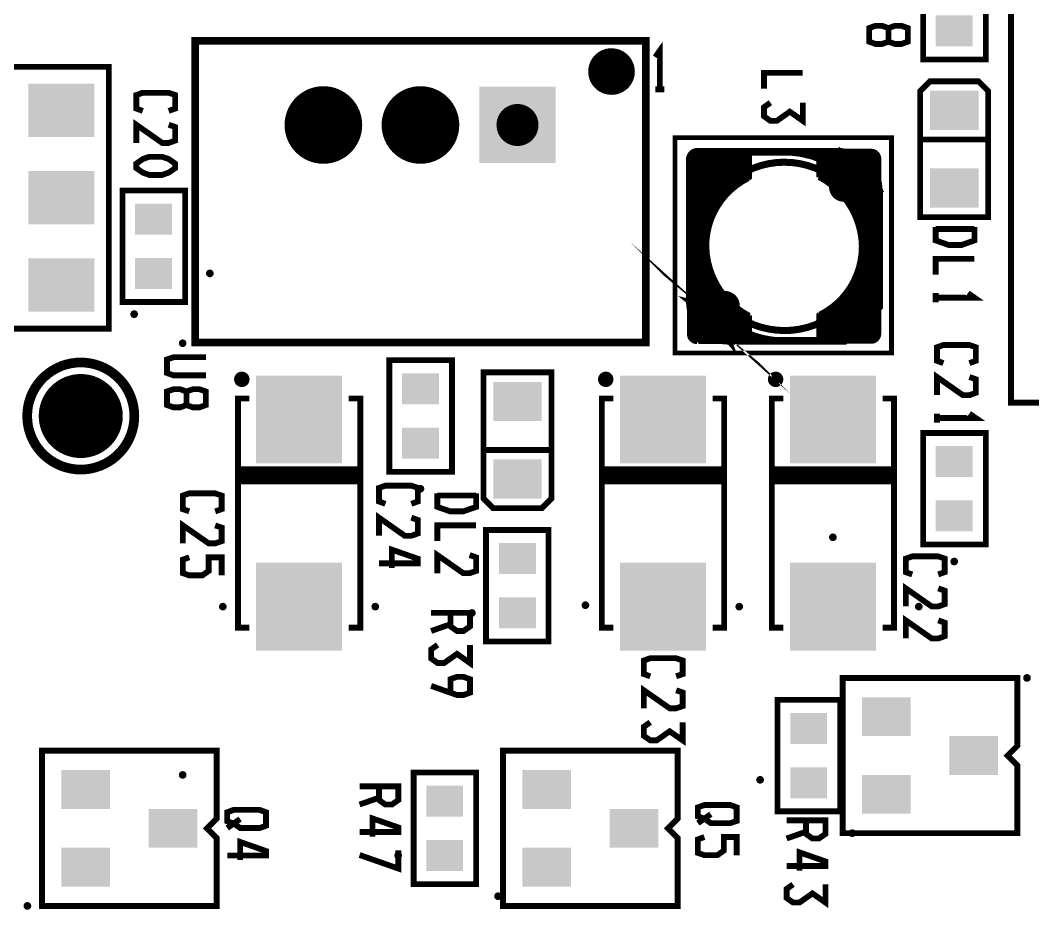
# Model space of a CAD drawing. Extents: x -5 to 112, y -5 to 71.
# Drawn here: x 61.92 to 88.42, y 33.43 to 56.72 of the extents above; entities that cross this region are included whole.
import ezdxf

# ---------------------------------------------------------------- set-up
doc = ezdxf.new("R2010")
doc.units = 0
doc.header["$MEASUREMENT"] = 0
doc.layers.get('0').update_dxf_attribs({"linetype": 'CONTINUOUS'})
for name, color, linetype in [('25-336-0_DRL', 6, 'CONTINUOUS'), ('25-336-0_SMT', 254, 'CONTINUOUS'), ('25-336-0_SST', 1, 'CONTINUOUS')]:
    doc.layers.add(name, color=color, linetype=linetype)

# ---------------------------------------------------------------- blocks, each defined once
blk = doc.blocks.new('ROUND_59')
at = {"const_width": 0.50038}
blk.add_lwpolyline([(-0.25019, 0, 1), (0.25019, 0, 1)], format="xyb", close=True, dxfattribs=at)
blk = doc.blocks.new('ROUND_75')
at = {"const_width": 0.54991}
blk.add_lwpolyline([(-0.274954, 0, 1), (0.274954, 0, 1)], format="xyb", close=True, dxfattribs=at)
blk = doc.blocks.new('ROUND_81')
at = {"const_width": 0.10033}
blk.add_lwpolyline([(-0.050164, 0, 1), (0.050164, 0, 1)], format="xyb", close=True, dxfattribs=at)
blk = doc.blocks.new('ROUND_82')
at = {"const_width": 0.10033}
blk.add_lwpolyline([(-0.050164, 0, 1), (0.050164, 0, 1)], format="xyb", close=True, dxfattribs=at)
blk = doc.blocks.new('RECTANGLE_2')
blk.add_solid([(0.4826, 0.4064), (0.4826, -0.4064), (-0.4826, 0.4064), (-0.4826, -0.4064)])
blk = doc.blocks.new('RECTANGLE_8')
blk.add_solid([(1.12522, 1.14935), (1.12522, -1.14935), (-1.12522, 1.14935), (-1.12522, -1.14935)])
blk = doc.blocks.new('ROUND_14')
at = {"const_width": 1.016}
blk.add_lwpolyline([(-0.508, 0, 1), (0.508, 0, 1)], format="xyb", close=True, dxfattribs=at)
blk = doc.blocks.new('RECTANGLE_18')
blk.add_solid([(0.635, 0.508), (0.635, -0.508), (-0.635, 0.508), (-0.635, -0.508)])
blk = doc.blocks.new('SQUARE_19')
blk.add_solid([(0.99949, 0.99949), (0.99949, -0.99949), (-0.99949, 0.99949), (-0.99949, -0.99949)])
blk = doc.blocks.new('RECTANGLE_20')
blk.add_solid([(0.63627, 0.51308), (0.63627, -0.51308), (-0.63627, 0.51308), (-0.63627, -0.51308)])
blk = doc.blocks.new('ROUND_33')
at = {"const_width": 1.09982}
blk.add_lwpolyline([(-0.54991, 0, 1), (0.54991, 0, 1)], format="xyb", close=True, dxfattribs=at)
blk = doc.blocks.new('RECTANGLE_53')
blk.add_solid([(0.8636, 0.6985), (0.8636, -0.6985), (-0.8636, 0.6985), (-0.8636, -0.6985)])

msp = doc.modelspace()

# ---------------------------------------------------------------- linework, layer by layer
at = {"layer": '25-336-0_SMT', "const_width": 0.127}
for points in [[(79.629, 53.28158, 0.4142136), (79.42834, 53.08092)], [(84.38642, 53.09108, 0.4142136), (84.1883, 53.2892)], [(80.97774, 52.57038, 0.2845461), (79.88554, 50.80508)], [(83.92922, 50.8, 0.2736465), (82.81162, 52.6034)], [(79.88554, 50.79238, 0.2733631), (81.00314, 48.98898)], [(82.83702, 49.022, 0.2843907), (83.92668, 50.78476)], [(79.42834, 48.5013, 0.4142136), (79.629, 48.30064)], [(84.1883, 48.3108, 0.4142136), (84.38642, 48.50892)]]:
    msp.add_lwpolyline(points, format="xyb", dxfattribs=at)
for points in [[(81.00314, 53.20284), (79.47152, 53.20284)], [(79.52994, 53.25618), (79.52994, 48.32604)], [(79.63154, 53.28158), (79.629, 53.28153)], [(81.00314, 53.28158), (79.63154, 53.28158)], [(79.64424, 53.28158), (79.64424, 48.30318)], [(79.75854, 53.28158), (79.75854, 48.30318)], [(79.87284, 53.28158), (79.87284, 48.30318)], [(79.98714, 53.28158), (79.98714, 51.42992)], [(80.10144, 53.28158), (80.10144, 51.7017)], [(80.21574, 53.28158), (80.21574, 51.89728)], [(80.33004, 53.28158), (80.33004, 52.05222)], [(80.44434, 53.28158), (80.44434, 52.17922)], [(80.55864, 53.28158), (80.55864, 52.28844)], [(80.67294, 53.28158), (80.67294, 52.38242)], [(80.78724, 53.28158), (80.78724, 52.46116)], [(80.90154, 53.28158), (80.90154, 52.52974)], [(81.00314, 53.28158), (81.00314, 52.59578), (80.97774, 52.57038)], [(84.18322, 53.2892), (82.81162, 53.2892), (82.81162, 52.6034)], [(84.34324, 53.213), (82.81162, 53.213)], [(82.91322, 53.2892), (82.91322, 52.54498)], [(83.02752, 53.2892), (83.02752, 52.47386)], [(83.14182, 53.2892), (83.14182, 52.3875)], [(83.25612, 53.2892), (83.25612, 52.29098)], [(83.37042, 53.2892), (83.37042, 52.17668)], [(83.48472, 53.2892), (83.48472, 52.0446)], [(83.59902, 53.2892), (83.59902, 51.88204)], [(83.71332, 53.2892), (83.71332, 51.68138)], [(83.82762, 53.2892), (83.82762, 51.39944)], [(83.94192, 53.2892), (83.94192, 48.3108)], [(84.05622, 53.2892), (84.05622, 48.3108)], [(84.17052, 53.2892), (84.17052, 48.3108)], [(84.1883, 53.2892), (84.18322, 53.28914)], [(84.28482, 53.2638), (84.28482, 48.3362)], [(81.00314, 53.08854), (79.42834, 53.08854)], [(79.42834, 53.08092), (79.42834, 53.07838)], [(79.42834, 53.07838), (79.42834, 48.50638)], [(81.00314, 52.97424), (79.42834, 52.97424)], [(84.38642, 53.0987), (82.81162, 53.0987)], [(84.38642, 52.9844), (82.81162, 52.9844)], [(84.38642, 53.09108), (84.38642, 53.086)], [(84.38642, 53.086), (84.38642, 48.514)], [(81.00314, 52.85994), (79.42834, 52.85994)], [(81.00314, 52.74564), (79.42834, 52.74564)], [(84.38642, 52.8701), (82.81162, 52.8701)], [(84.38642, 52.7558), (82.81162, 52.7558)], [(81.00314, 52.63134), (79.42834, 52.63134)], [(80.88122, 52.51704), (79.42834, 52.51704)], [(84.38642, 52.6415), (82.81162, 52.6415)], [(84.38642, 52.5272), (82.9437, 52.5272)], [(84.38642, 52.4129), (83.11134, 52.4129)], [(80.70342, 52.40274), (79.42834, 52.40274)], [(80.55864, 52.28844), (79.42834, 52.28844)], [(80.43926, 52.17414), (79.42834, 52.17414)], [(84.38642, 52.2986), (83.2485, 52.2986)], [(84.38642, 52.1843), (83.3628, 52.1843)], [(80.33766, 52.05984), (79.42834, 52.05984)], [(80.24876, 51.94554), (79.42834, 51.94554)], [(84.38642, 52.07), (83.4644, 52.07)], [(84.38642, 51.9557), (83.55076, 51.9557)], [(80.1751, 51.83124), (79.42834, 51.83124)], [(80.10906, 51.71694), (79.42834, 51.71694)], [(84.38642, 51.8414), (83.62442, 51.8414)], [(84.38642, 51.7271), (83.69046, 51.7271)], [(84.38642, 51.6128), (83.74634, 51.6128)], [(80.05572, 51.60264), (79.42834, 51.60264)], [(80.00746, 51.48834), (79.42834, 51.48834)], [(79.96936, 51.37404), (79.42834, 51.37404)], [(84.38642, 51.4985), (83.79206, 51.4985)], [(84.38642, 51.3842), (83.8327, 51.3842)], [(79.93888, 51.25974), (79.42834, 51.25974)], [(79.91602, 51.14544), (79.42834, 51.14544)], [(84.38642, 51.2699), (83.86572, 51.2699)], [(84.38642, 51.1556), (83.89112, 51.1556)], [(79.89824, 51.03114), (79.42834, 51.03114)], [(79.88808, 50.91684), (79.42834, 50.91684)], [(84.38642, 51.0413), (83.9089, 51.0413)], [(84.38642, 50.927), (83.9216, 50.927)], [(79.88554, 50.80254), (79.42834, 50.80254)], [(79.89062, 50.68824), (79.42834, 50.68824)], [(79.90078, 50.57394), (79.42834, 50.57394)], [(79.88554, 50.80508), (79.88554, 50.79238)], [(84.38642, 50.5841), (83.91906, 50.5841)], [(84.38642, 50.6984), (83.92668, 50.6984)], [(84.38642, 50.8127), (83.92922, 50.8127)], [(83.92922, 50.8), (83.92922, 50.78476)], [(79.91856, 50.45964), (79.42834, 50.45964)], [(79.94396, 50.34534), (79.42834, 50.34534)], [(84.38642, 50.3555), (83.88096, 50.3555)], [(84.38642, 50.4698), (83.90382, 50.4698)], [(79.97444, 50.23104), (79.42834, 50.23104)], [(80.01254, 50.11674), (79.42834, 50.11674)], [(79.98714, 50.1904), (79.98714, 48.30318)], [(84.38642, 50.1269), (83.81492, 50.1269)], [(83.82762, 50.15992), (83.82762, 48.3108)], [(84.38642, 50.2412), (83.85302, 50.2412)], [(80.05826, 50.00244), (79.42834, 50.00244)], [(80.1116, 49.88814), (79.42834, 49.88814)], [(80.1751, 49.77384), (79.42834, 49.77384)], [(80.10144, 49.90846), (80.10144, 48.30318)], [(84.38642, 49.784), (83.6549, 49.784)], [(83.71332, 49.88814), (83.71332, 48.3108)], [(84.38642, 49.8983), (83.7184, 49.8983)], [(84.38642, 50.0126), (83.77174, 50.0126)], [(80.24876, 49.65954), (79.42834, 49.65954)], [(80.33258, 49.54524), (79.42834, 49.54524)], [(80.21574, 49.7078), (80.21574, 48.30318)], [(80.33004, 49.54778), (80.33004, 48.30318)], [(83.48472, 49.53762), (83.48472, 48.3108)], [(84.38642, 49.5554), (83.49742, 49.5554)], [(84.38642, 49.6697), (83.58124, 49.6697)], [(83.59902, 49.69256), (83.59902, 48.3108)], [(80.4291, 49.43094), (79.42834, 49.43094)], [(80.54086, 49.31664), (79.42834, 49.31664)], [(80.44434, 49.41316), (80.44434, 48.30318)], [(80.55864, 49.29886), (80.55864, 48.30318)], [(83.25612, 49.3014), (83.25612, 48.3108)], [(84.38642, 49.3268), (83.28406, 49.3268)], [(83.37042, 49.41062), (83.37042, 48.3108)], [(84.38642, 49.4411), (83.39836, 49.4411)], [(80.67294, 49.20234), (79.42834, 49.20234)], [(80.83042, 49.08804), (79.42834, 49.08804)], [(81.00314, 48.97374), (79.42834, 48.97374)], [(81.00314, 48.98898), (81.00314, 48.30318), (79.63154, 48.30318), (79.629, 48.30064)], [(80.67294, 49.20234), (80.67294, 48.30318)], [(80.78724, 49.11852), (80.78724, 48.30318)], [(80.90154, 49.04486), (80.90154, 48.30318)], [(82.83702, 49.022), (82.81162, 48.9966), (82.81162, 48.3108)], [(84.38642, 48.9839), (82.81162, 48.9839)], [(82.91322, 49.0601), (82.91322, 48.3108)], [(84.38642, 49.0982), (82.97672, 49.0982)], [(83.02752, 49.12868), (83.02752, 48.3108)], [(83.14182, 49.20996), (83.14182, 48.3108)], [(84.38642, 49.2125), (83.14436, 49.2125)], [(81.00314, 48.85944), (79.42834, 48.85944)], [(81.00314, 48.74514), (79.42834, 48.74514)], [(84.38642, 48.8696), (82.81162, 48.8696)], [(84.38642, 48.7553), (82.81162, 48.7553)], [(79.42834, 48.50638), (79.42828, 48.5013)], [(81.00314, 48.63084), (79.42834, 48.63084)], [(81.00314, 48.51654), (79.42834, 48.51654)], [(84.38642, 48.641), (82.81162, 48.641)], [(84.38642, 48.5267), (82.81162, 48.5267)], [(84.38642, 48.50892), (84.38636, 48.514)], [(81.00314, 48.40224), (79.45374, 48.40224)], [(84.36102, 48.4124), (82.81162, 48.4124)], [(84.18322, 48.3108), (82.81162, 48.3108)], [(84.1883, 48.3108), (84.18322, 48.3108)]]:
    msp.add_lwpolyline(points, dxfattribs=at)
at = {"layer": '25-336-0_SST'}
for points, const_width in [([(87.1855, 55.6895), (87.1855, 58.6105), (85.5472, 58.6105), (85.5472, 55.6895), (87.1855, 55.6895)], 0.1524), ([(92.94368, 46.70552), (92.94368, 48.30572), (93.74378, 48.30572), (93.74378, 46.70552), (98.8441, 46.70552), (98.8441, 58.70448), (93.74378, 58.70448), (93.74378, 57.10428), (92.94368, 57.10428), (92.94368, 58.70448), (87.8459, 58.70448), (87.8459, 46.70552), (92.94368, 46.70552)], 0.1524), ([(84.64042, 56.15686), (84.80806, 56.0959), (84.97824, 56.0959), (85.14842, 56.15686), (85.14842, 56.51246), (84.97824, 56.57088), (84.80806, 56.57088), (84.64042, 56.51246), (84.64042, 56.15686), (84.47024, 56.0959), (84.30006, 56.0959), (84.13242, 56.15686), (84.13242, 56.51246), (84.30006, 56.57088), (84.47024, 56.57088), (84.64042, 56.51246)], 0.1524), ([(78.28534, 55.97398), (78.29042, 56.17464), (66.49466, 56.17464), (66.49466, 48.28032), (78.28534, 48.28032), (78.28534, 55.97398)], 0.20066), ([(77.2287, 55.85714), (77.2287, 54.8894)], 0.20066), ([(77.40904, 55.88508), (77.40904, 54.864)], 0.20066), ([(77.58684, 55.84444), (77.58684, 54.90464)], 0.20066), ([(78.65618, 54.90718), (78.65618, 55.92318), (78.5368, 55.753)], 0.1524), ([(77.86116, 55.57266), (76.91882, 55.57266)], 0.20066), ([(77.73416, 55.75046), (77.04582, 55.75046)], 0.20066), ([(77.04836, 55.753), (77.04836, 54.99608)], 0.20066), ([(77.76718, 55.71744), (77.76718, 55.03164)], 0.20066), ([(64.2366, 48.641), (64.2366, 55.499), (55.1434, 55.499), (55.1434, 48.641), (64.2366, 48.641)], 0.1524), ([(77.89926, 55.39232), (76.88072, 55.39232)], 0.20066), ([(81.3816, 54.92242), (81.3816, 55.33898), (82.3976, 55.33898)], 0.1524), ([(77.87386, 55.21198), (76.90612, 55.21198)], 0.20066), ([(77.76972, 55.03164), (77.01026, 55.03164)], 0.20066), ([(85.725, 55.118), (86.995, 55.118), (87.249, 54.864), (87.249, 51.562), (85.471, 51.562), (85.471, 54.864), (85.725, 55.118)], 0.1524), ([(65.12306, 54.3433), (64.95542, 54.40426), (64.95542, 54.75986), (65.12306, 54.81828), (65.80124, 54.81828), (65.97142, 54.75986), (65.97142, 54.40426), (65.80124, 54.3433)], 0.1524), ([(78.77302, 54.90718), (78.5368, 54.90718)], 0.1524), ([(81.54924, 54.5592), (81.3816, 54.43982), (81.3816, 54.2036), (81.54924, 54.08422), (81.71942, 54.08422), (82.05724, 54.32298), (82.3976, 54.08422), (82.3976, 54.5592)], 0.1524), ([(64.95542, 53.5051), (64.95542, 53.98008), (65.63106, 53.5051), (65.80124, 53.5051), (65.97142, 53.56606), (65.97142, 53.92166), (65.80124, 53.98008)], 0.1524), ([(84.71662, 53.6448), (79.05242, 53.6448), (79.05242, 48.006), (84.71662, 48.006), (84.71662, 53.6448)], 0.127), ([(85.471, 53.594), (87.249, 53.594)], 0.1524), ([(79.62646, 53.25364), (80.86344, 53.25364), (80.86344, 52.8828)], 0.1524), ([(79.63916, 53.29682), (83.3501, 53.29682), (83.3501, 53.24348), (79.629, 53.24348)], 0.1524), ([(79.6417, 53.29682), (79.6417, 53.28666)], 0.1524), ([(80.89646, 52.86248), (80.89646, 53.28666), (79.6417, 53.28666)], 0.1524), ([(81.91754, 53.28666), (81.915, 53.25364), (81.92008, 53.25364)], 0.1524), ([(82.83702, 52.77866), (83.3501, 53.29428), (83.83524, 52.71262), (84.41436, 52.23002), (83.89874, 51.71694)], 0.1524), ([(83.9089, 51.77282), (84.36356, 52.22748), (83.80984, 52.6923), (83.34756, 53.24348), (82.8929, 52.78882)], 0.1524), ([(83.39328, 53.28666), (83.32721, 53.2845)], 0.1524), ([(83.32724, 53.28412), (83.33486, 53.25618), (83.8073, 52.68976), (83.83524, 52.71262), (83.36534, 53.27396)], 0.1524), ([(84.38896, 52.23002), (84.38388, 52.23256), (83.82254, 52.70246), (83.3501, 53.26634), (83.3501, 53.26888), (83.36534, 53.27396), (83.37296, 53.25364)], 0.1524), ([(83.39582, 53.26888), (83.35015, 53.26783)], 0.1524), ([(83.39582, 53.25364), (83.37297, 53.25337)], 0.1524), ([(64.95542, 52.96408), (65.12306, 53.08346), (65.29324, 53.14188), (65.63106, 53.14188), (65.80124, 53.08346), (65.97142, 52.96408), (65.97142, 52.8447), (65.80124, 52.72786), (65.63106, 52.6669), (65.29324, 52.6669), (65.12306, 52.72786), (64.95542, 52.8447), (64.95542, 52.96408)], 0.1524), ([(79.46898, 53.07076), (79.46898, 49.36236), (79.41564, 49.36236), (79.41564, 53.07076)], 0.1524), ([(79.4258, 53.0733), (79.4258, 51.78044), (79.82204, 51.78044), (79.82204, 51.81346), (79.45882, 51.81346), (79.45882, 53.08346)], 0.1524), ([(83.06562, 52.96916), (83.08086, 52.99964)], 0.1524), ([(83.25104, 52.15636), (83.27644, 52.13096), (83.83524, 52.68976), (83.80984, 52.71516), (83.25104, 52.15636)], 0.1524), ([(84.37372, 52.25542), (83.8327, 52.71516), (83.80984, 52.68976), (84.37626, 52.21732), (84.4042, 52.20462)], 0.1524), ([(66.2305, 49.3395), (66.2305, 52.2605), (64.5922, 52.2605), (64.5922, 49.3395), (66.2305, 49.3395)], 0.1524), ([(83.65998, 52.14366), (83.6803, 52.11826), (83.6676, 52.10556)], 0.1524), ([(83.65744, 52.1208), (83.68284, 52.14112)], 0.1524), ([(84.3661, 49.22266), (84.3661, 52.23002), (84.4169, 52.23002), (84.4169, 49.1998)], 0.1524), ([(84.37372, 52.25542), (84.37309, 52.27571)], 0.1524), ([(84.38896, 52.23002), (84.38896, 52.27574)], 0.1524), ([(84.4042, 52.20462), (84.40652, 52.2732)], 0.1524), ([(83.6676, 52.10556), (83.6803, 52.11826)], 0.1524), ([(84.12226, 51.9557), (84.09178, 51.94046), (84.15274, 51.816), (84.17306, 51.77282), (84.19084, 51.72964), (84.20862, 51.68646), (84.22386, 51.64328), (84.24164, 51.59756), (84.25434, 51.55438), (84.26958, 51.50866), (84.28228, 51.46294), (84.29498, 51.41722), (84.30768, 51.3715), (84.31784, 51.32578), (84.34324, 51.18354), (84.35086, 51.13782), (84.35594, 51.08956), (84.36356, 51.0413), (84.37372, 50.79492), (84.37118, 50.66284), (84.36356, 50.57394), (84.36102, 50.53076), (84.35594, 50.48758), (84.31022, 50.23358), (84.30006, 50.1904), (84.28736, 50.14976), (84.2391, 49.9872), (84.22386, 49.94656), (84.20862, 49.90846), (84.19338, 49.87036), (84.14258, 49.75352), (84.17306, 49.74082), (84.19084, 49.77892), (84.22386, 49.85766), (84.2391, 49.89576), (84.25434, 49.9364), (84.26958, 49.97704), (84.32038, 50.14214), (84.33054, 50.18278), (84.3407, 50.22596), (84.35086, 50.26914), (84.36102, 50.30978), (84.37626, 50.39614), (84.38134, 50.43932), (84.38896, 50.48504), (84.39404, 50.52822), (84.39658, 50.5714), (84.4042, 50.6603), (84.40674, 50.79746), (84.39404, 51.04384), (84.38896, 51.0921), (84.38388, 51.1429), (84.37626, 51.19116), (84.328, 51.42738), (84.3153, 51.4731), (84.30006, 51.51882), (84.28736, 51.56454), (84.27212, 51.61026), (84.22132, 51.74234), (84.20354, 51.78552), (84.18322, 51.8287), (84.12226, 51.9557)], 0.1524), ([(79.8068, 51.8033), (79.83728, 51.78806)], 0.1524), ([(85.87486, 51.308), (85.87486, 50.9524), (86.21268, 50.83302), (86.55304, 50.83302), (86.89086, 50.9524), (86.89086, 51.308)], 0.1524), ([(85.87486, 51.24958), (86.89086, 51.24958)], 0.1524), ([(79.44358, 49.36236), (79.44612, 49.35982), (80.01, 48.88992), (79.9973, 48.90262), (80.0227, 48.87976), (80.57896, 49.43602), (80.5561, 49.46142), (79.9973, 48.90262)], 0.1524), ([(79.45882, 50.79746), (79.4258, 50.79492)], 0.1524), ([(79.4258, 50.79492), (79.4258, 50.79238)], 0.1524), ([(79.45882, 50.79746), (79.45882, 50.79238)], 0.1524), ([(85.87486, 50.05578), (85.87486, 50.4698), (86.89086, 50.4698)], 0.1524), ([(79.99984, 48.87722), (79.41818, 49.36236), (79.93126, 49.87544), (79.95158, 49.83734)], 0.1524), ([(79.92364, 49.81956), (79.46898, 49.3649), (80.02016, 48.90262), (80.48498, 48.3489), (80.93964, 48.80356)], 0.1524), ([(82.9437, 48.7045), (82.8929, 48.7045), (82.8929, 48.29556), (83.49742, 48.29556), (84.4169, 49.1998), (84.4169, 49.77384), (83.96986, 49.77384), (83.9343, 49.70526), (83.90382, 49.65192), (83.8073, 49.49952), (83.77428, 49.45126), (83.66252, 49.30902), (83.62188, 49.2633), (83.58124, 49.22012), (83.5406, 49.17694), (83.49742, 49.13376), (83.45424, 49.09312), (83.40852, 49.05502), (83.31708, 48.97882), (83.26882, 48.94326), (83.06562, 48.81118), (83.01482, 48.7807), (82.96148, 48.75276), (82.9056, 48.72736), (82.92846, 48.6791), (83.04022, 48.73752), (83.09356, 48.768), (83.2993, 48.90262), (83.34756, 48.93818), (83.5787, 49.14138), (83.61934, 49.18456), (83.66252, 49.23028), (83.70316, 49.276), (83.74126, 49.32426), (83.77936, 49.36998), (83.88604, 49.52238), (83.91906, 49.57318), (83.94954, 49.62652), (83.98002, 49.67986), (84.00034, 49.7205), (84.3661, 49.7205), (84.3661, 49.22266), (83.4771, 48.3489), (82.9437, 48.3489), (82.9437, 48.7045)], 0.1524), ([(79.71028, 49.63668), (79.74076, 49.65192)], 0.1524), ([(85.87486, 49.33442), (85.87486, 49.57318)], 0.1524), ([(85.87486, 49.4538), (86.89086, 49.4538), (86.72068, 49.57318)], 0.1524), ([(79.45882, 49.3395), (79.4385, 49.34458), (79.99984, 48.87722), (80.01, 48.88992), (80.4799, 48.32604), (80.48244, 48.3235)], 0.1524), ([(79.4258, 49.38522), (79.42348, 49.31664)], 0.1524), ([(80.99552, 48.81372), (80.48244, 48.2981), (79.99984, 48.87722), (80.02016, 48.90262), (79.45374, 49.37506), (79.4258, 49.38522)], 0.1524), ([(79.44358, 49.36236), (79.44253, 49.31664)], 0.1524), ([(79.45882, 49.3395), (79.45855, 49.31664)], 0.1524), ([(80.1497, 49.4538), (80.1751, 49.47158)], 0.1524), ([(80.15224, 49.47412), (80.17256, 49.44872)], 0.1524), ([(80.5942, 49.03216), (80.5688, 49.05248)], 0.1524), ([(80.57134, 49.02962), (80.59166, 49.05502)], 0.1524), ([(80.5053, 48.30572), (80.49514, 48.33366), (80.0227, 48.90008), (79.9973, 48.87976), (80.46466, 48.31842), (80.45704, 48.33874)], 0.1524), ([(81.915, 48.30572), (81.91754, 48.33874), (81.67116, 48.3489), (81.57464, 48.3616), (81.52638, 48.36922), (81.38668, 48.39462), (81.34096, 48.40478), (81.29524, 48.41748), (81.2038, 48.44288), (81.15808, 48.45812), (81.1149, 48.47082), (81.026, 48.50384), (80.98282, 48.52162), (80.89646, 48.55972), (80.772, 48.62068), (80.75676, 48.5902), (80.88376, 48.52924), (80.92694, 48.50892), (80.97012, 48.49114), (81.1022, 48.44034), (81.14792, 48.4251), (81.19364, 48.4124), (81.23936, 48.39716), (81.28508, 48.38446), (81.52384, 48.3362), (81.5721, 48.32858), (81.66862, 48.31842), (81.915, 48.30572)], 0.1524), ([(80.43672, 48.33874), (80.45703, 48.33895)], 0.1524), ([(80.43672, 48.32096), (80.48251, 48.32201)], 0.1524), ([(80.43672, 48.30318), (80.50531, 48.3055)], 0.1524), ([(83.4771, 48.3489), (80.48244, 48.3489), (80.48244, 48.29556), (83.49742, 48.29556)], 0.1524), ([(86.07806, 47.7393), (85.91042, 47.80026), (85.91042, 48.15586), (86.07806, 48.21428), (86.75624, 48.21428), (86.92642, 48.15586), (86.92642, 47.80026), (86.75624, 47.7393)], 0.1524), ([(66.77406, 47.41926), (65.92824, 47.41926), (65.75806, 47.48022), (65.75806, 47.83582), (65.92824, 47.89424), (66.77406, 47.89424)], 0.1524), ([(73.2155, 44.8945), (73.2155, 47.8155), (71.5772, 47.8155), (71.5772, 44.8945), (73.2155, 44.8945)], 0.1524), ([(67.7672, 47.42688), (67.66052, 47.42688)], 0.1524), ([(67.691, 47.43704), (67.691, 47.19066)], 0.1524), ([(67.82816, 47.36592), (67.82816, 47.26178)], 0.1524), ([(75.565, 43.942), (74.295, 43.942), (74.041, 44.196), (74.041, 47.498), (75.819, 47.498), (75.819, 44.196), (75.565, 43.942)], 0.1524), ([(77.2922, 47.42688), (77.18552, 47.42688)], 0.1524), ([(77.216, 47.43704), (77.216, 47.19066)], 0.1524), ([(77.35316, 47.36592), (77.35316, 47.26178)], 0.1524), ([(81.7372, 47.42688), (81.63052, 47.42688)], 0.1524), ([(81.661, 47.43704), (81.661, 47.19066)], 0.1524), ([(81.79816, 47.36592), (81.79816, 47.26178)], 0.1524), ([(85.91042, 46.9011), (85.91042, 47.37608), (86.58606, 46.9011), (86.75624, 46.9011), (86.92642, 46.96206), (86.92642, 47.31766), (86.75624, 47.37608)], 0.1524), ([(67.83832, 47.28972), (67.59194, 47.28972)], 0.1524), ([(77.36332, 47.28972), (77.11694, 47.28972)], 0.1524), ([(81.80832, 47.28972), (81.56194, 47.28972)], 0.1524), ([(66.26606, 46.64202), (66.43624, 46.58106), (66.60642, 46.58106), (66.77406, 46.64202), (66.77406, 46.99762), (66.60642, 47.05604), (66.43624, 47.05604), (66.26606, 46.99762), (66.26606, 46.64202), (66.09842, 46.58106), (65.92824, 46.58106), (65.75806, 46.64202), (65.75806, 46.99762), (65.92824, 47.05604), (66.09842, 47.05604), (66.26606, 46.99762)], 0.1524), ([(67.91452, 46.81474), (67.6148, 46.81474), (67.6148, 40.81526), (67.91452, 40.81526)], 0.1524), ([(70.51548, 46.81474), (70.8152, 46.81474), (70.8152, 40.81526), (70.51548, 40.81526)], 0.1524), ([(77.43952, 46.81474), (77.1398, 46.81474), (77.1398, 40.81526), (77.43952, 40.81526)], 0.1524), ([(80.04048, 46.81474), (80.3402, 46.81474), (80.3402, 40.81526), (80.04048, 40.81526)], 0.1524), ([(81.88452, 46.81474), (81.5848, 46.81474), (81.5848, 40.81526), (81.88452, 40.81526)], 0.1524), ([(84.48548, 46.81474), (84.7852, 46.81474), (84.7852, 40.81526), (84.48548, 40.81526)], 0.1524), ([(85.91042, 46.18228), (85.91042, 46.4185)], 0.1524), ([(85.91042, 46.30166), (86.92642, 46.30166), (86.75624, 46.4185)], 0.1524), ([(87.1855, 42.9895), (87.1855, 45.9105), (85.5472, 45.9105), (85.5472, 42.9895), (87.1855, 42.9895)], 0.1524), ([(75.819, 45.466), (74.041, 45.466)], 0.1524), ([(67.6275, 44.958), (67.6275, 44.6405)], 0.1524), ([(70.8025, 44.958), (67.6275, 44.958)], 0.1524), ([(70.8025, 44.87926), (67.6275, 44.87926)], 0.1524), ([(70.8025, 44.7421), (67.6275, 44.7421)], 0.1524), ([(67.7291, 44.958), (67.7291, 44.6405)], 0.1524), ([(67.86626, 44.958), (67.86626, 44.6405)], 0.1524), ([(68.00342, 44.958), (68.00342, 44.6405)], 0.1524), ([(68.14058, 44.958), (68.14058, 44.6405)], 0.1524), ([(68.27774, 44.958), (68.27774, 44.6405)], 0.1524), ([(68.4149, 44.958), (68.4149, 44.6405)], 0.1524), ([(68.55206, 44.958), (68.55206, 44.6405)], 0.1524), ([(68.68922, 44.958), (68.68922, 44.6405)], 0.1524), ([(68.82638, 44.958), (68.82638, 44.6405)], 0.1524), ([(68.96354, 44.958), (68.96354, 44.6405)], 0.1524), ([(69.1007, 44.958), (69.1007, 44.6405)], 0.1524), ([(69.23786, 44.958), (69.23786, 44.6405)], 0.1524), ([(69.37502, 44.958), (69.37502, 44.6405)], 0.1524), ([(69.51218, 44.958), (69.51218, 44.6405)], 0.1524), ([(69.64934, 44.958), (69.64934, 44.6405)], 0.1524), ([(69.7865, 44.958), (69.7865, 44.6405)], 0.1524), ([(69.92366, 44.958), (69.92366, 44.6405)], 0.1524), ([(70.06082, 44.958), (70.06082, 44.6405)], 0.1524), ([(70.19798, 44.958), (70.19798, 44.6405)], 0.1524), ([(70.33514, 44.958), (70.33514, 44.6405)], 0.1524), ([(70.4723, 44.958), (70.4723, 44.6405)], 0.1524), ([(70.60946, 44.958), (70.60946, 44.6405)], 0.1524), ([(70.74662, 44.958), (70.74662, 44.6405)], 0.1524), ([(70.8025, 44.958), (70.8025, 44.6405)], 0.1524), ([(77.1525, 44.958), (77.1525, 44.6405)], 0.1524), ([(80.3275, 44.958), (77.1525, 44.958)], 0.1524), ([(80.3275, 44.87926), (77.1525, 44.87926)], 0.1524), ([(80.3275, 44.7421), (77.1525, 44.7421)], 0.1524), ([(77.2541, 44.958), (77.2541, 44.6405)], 0.1524), ([(77.39126, 44.958), (77.39126, 44.6405)], 0.1524), ([(77.52842, 44.958), (77.52842, 44.6405)], 0.1524), ([(77.66558, 44.958), (77.66558, 44.6405)], 0.1524), ([(77.80274, 44.958), (77.80274, 44.6405)], 0.1524), ([(77.9399, 44.958), (77.9399, 44.6405)], 0.1524), ([(78.07706, 44.958), (78.07706, 44.6405)], 0.1524), ([(78.21422, 44.958), (78.21422, 44.6405)], 0.1524), ([(78.35138, 44.958), (78.35138, 44.6405)], 0.1524), ([(78.48854, 44.958), (78.48854, 44.6405)], 0.1524), ([(78.6257, 44.958), (78.6257, 44.6405)], 0.1524), ([(78.76286, 44.958), (78.76286, 44.6405)], 0.1524), ([(78.90002, 44.958), (78.90002, 44.6405)], 0.1524), ([(79.03718, 44.958), (79.03718, 44.6405)], 0.1524), ([(79.17434, 44.958), (79.17434, 44.6405)], 0.1524), ([(79.3115, 44.958), (79.3115, 44.6405)], 0.1524), ([(79.44866, 44.958), (79.44866, 44.6405)], 0.1524), ([(79.58582, 44.958), (79.58582, 44.6405)], 0.1524), ([(79.72298, 44.958), (79.72298, 44.6405)], 0.1524), ([(79.86014, 44.958), (79.86014, 44.6405)], 0.1524), ([(79.9973, 44.958), (79.9973, 44.6405)], 0.1524), ([(80.13446, 44.958), (80.13446, 44.6405)], 0.1524), ([(80.27162, 44.958), (80.27162, 44.6405)], 0.1524), ([(80.3275, 44.958), (80.3275, 44.6405)], 0.1524), ([(81.5975, 44.958), (81.5975, 44.6405)], 0.1524), ([(84.7725, 44.958), (81.5975, 44.958)], 0.1524), ([(84.7725, 44.87926), (81.5975, 44.87926)], 0.1524), ([(84.7725, 44.7421), (81.5975, 44.7421)], 0.1524), ([(81.6991, 44.958), (81.6991, 44.6405)], 0.1524), ([(81.83626, 44.958), (81.83626, 44.6405)], 0.1524), ([(81.97342, 44.958), (81.97342, 44.6405)], 0.1524), ([(82.11058, 44.958), (82.11058, 44.6405)], 0.1524), ([(82.24774, 44.958), (82.24774, 44.6405)], 0.1524), ([(82.3849, 44.958), (82.3849, 44.6405)], 0.1524), ([(82.52206, 44.958), (82.52206, 44.6405)], 0.1524), ([(82.65922, 44.958), (82.65922, 44.6405)], 0.1524), ([(82.79638, 44.958), (82.79638, 44.6405)], 0.1524), ([(82.93354, 44.958), (82.93354, 44.6405)], 0.1524), ([(83.0707, 44.958), (83.0707, 44.6405)], 0.1524), ([(83.20786, 44.958), (83.20786, 44.6405)], 0.1524), ([(83.34502, 44.958), (83.34502, 44.6405)], 0.1524), ([(83.48218, 44.958), (83.48218, 44.6405)], 0.1524), ([(83.61934, 44.958), (83.61934, 44.6405)], 0.1524), ([(83.7565, 44.958), (83.7565, 44.6405)], 0.1524), ([(83.89366, 44.958), (83.89366, 44.6405)], 0.1524), ([(84.03082, 44.958), (84.03082, 44.6405)], 0.1524), ([(84.16798, 44.958), (84.16798, 44.6405)], 0.1524), ([(84.30514, 44.958), (84.30514, 44.6405)], 0.1524), ([(84.4423, 44.958), (84.4423, 44.6405)], 0.1524), ([(84.57946, 44.958), (84.57946, 44.6405)], 0.1524), ([(84.71662, 44.958), (84.71662, 44.6405)], 0.1524), ([(84.7725, 44.958), (84.7725, 44.6405)], 0.1524), ([(70.8025, 44.6405), (67.6275, 44.6405)], 0.1524), ([(71.47306, 44.0563), (71.30542, 44.11726), (71.30542, 44.47286), (71.47306, 44.53128), (72.15124, 44.53128), (72.32142, 44.47286), (72.32142, 44.11726), (72.15124, 44.0563)], 0.1524), ([(80.3275, 44.6405), (77.1525, 44.6405)], 0.1524), ([(84.7725, 44.6405), (81.5975, 44.6405)], 0.1524), ([(66.33972, 43.85818), (66.17208, 43.9166), (66.17208, 44.2722), (66.33972, 44.33062), (67.0179, 44.33062), (67.18808, 44.2722), (67.18808, 43.9166), (67.0179, 43.85818)], 0.1524), ([(72.83196, 44.33062), (72.83196, 43.97502), (73.16978, 43.85818), (73.51014, 43.85818), (73.84796, 43.97502), (73.84796, 44.33062)], 0.1524), ([(72.83196, 44.2722), (73.84796, 44.2722)], 0.1524), ([(71.30542, 43.2181), (71.30542, 43.69308), (71.98106, 43.2181), (72.15124, 43.2181), (72.32142, 43.27906), (72.32142, 43.63466), (72.15124, 43.69308)], 0.1524), ([(66.17208, 43.01998), (66.17208, 43.49242), (66.84772, 43.01998), (67.0179, 43.01998), (67.18808, 43.0784), (67.18808, 43.434), (67.0179, 43.49242)], 0.1524), ([(72.83196, 43.0784), (72.83196, 43.49242), (73.84796, 43.49242)], 0.1524), ([(74.1045, 43.3705), (74.1045, 40.4495), (75.7428, 40.4495), (75.7428, 43.3705), (74.1045, 43.3705)], 0.1524), ([(71.64324, 42.3799), (71.64324, 42.85488), (72.32142, 42.61866), (72.32142, 42.49928), (71.30542, 42.49928)], 0.1524), ([(66.33972, 42.65422), (66.17208, 42.5958), (66.17208, 42.2402), (66.33972, 42.18178), (66.68008, 42.18178), (66.84772, 42.29862), (66.84772, 42.65422), (67.18808, 42.65422), (67.18808, 42.18178)], 0.1524), ([(72.83196, 42.2402), (72.83196, 42.71518), (73.51014, 42.2402), (73.67778, 42.2402), (73.84796, 42.29862), (73.84796, 42.65422), (73.67778, 42.71518)], 0.1524), ([(85.26272, 42.20718), (85.09508, 42.2656), (85.09508, 42.6212), (85.26272, 42.67962), (85.9409, 42.67962), (86.11108, 42.6212), (86.11108, 42.2656), (85.9409, 42.20718)], 0.1524), ([(85.09508, 41.36898), (85.09508, 41.84142), (85.77072, 41.36898), (85.9409, 41.36898), (86.11108, 41.4274), (86.11108, 41.783), (85.9409, 41.84142)], 0.1524), ([(73.1774, 41.20134), (73.1774, 40.84574), (73.34758, 40.72636), (73.51776, 40.72636), (73.6854, 40.84574), (73.6854, 41.20134), (72.6694, 41.20134)], 0.1524), ([(85.09508, 40.53078), (85.09508, 41.00322), (85.77072, 40.53078), (85.9409, 40.53078), (86.11108, 40.5892), (86.11108, 40.9448), (85.9409, 41.00322)], 0.1524), ([(73.1774, 40.90416), (72.6694, 40.72636)], 0.1524), ([(72.83958, 40.36314), (72.6694, 40.24376), (72.6694, 40.00754), (72.83958, 39.88816), (73.00976, 39.88816), (73.34758, 40.12692), (73.6854, 39.88816), (73.6854, 40.36314)], 0.1524), ([(78.40472, 39.54018), (78.23708, 39.5986), (78.23708, 39.9542), (78.40472, 40.01262), (79.0829, 40.01262), (79.25308, 39.9542), (79.25308, 39.5986), (79.0829, 39.54018)], 0.1524), ([(73.1774, 39.11092), (73.1774, 39.46652), (73.34758, 39.52494), (73.51776, 39.52494), (73.6854, 39.46652), (73.6854, 39.11092), (73.51776, 39.04996), (73.34758, 39.04996), (72.6694, 39.28872)], 0.1524), ([(83.439, 39.497), (83.439, 35.433), (88.011, 35.433), (88.011, 37.211), (87.757, 37.465), (88.011, 37.719), (88.011, 39.497), (83.439, 39.497)], 0.1524), ([(78.23708, 38.70198), (78.23708, 39.17442), (78.91272, 38.70198), (79.0829, 38.70198), (79.25308, 38.7604), (79.25308, 39.116), (79.0829, 39.17442)], 0.1524), ([(83.3755, 36.0045), (83.3755, 38.9255), (81.7372, 38.9255), (81.7372, 36.0045), (83.3755, 36.0045)], 0.1524), ([(78.40472, 38.33622), (78.23708, 38.21938), (78.23708, 37.98062), (78.40472, 37.86378), (78.5749, 37.86378), (78.91272, 38.1), (79.25308, 37.86378), (79.25308, 38.33622)], 0.1524), ([(62.484, 37.592), (62.484, 33.528), (67.056, 33.528), (67.056, 35.306), (66.802, 35.56), (67.056, 35.814), (67.056, 37.592), (62.484, 37.592)], 0.1524), ([(74.549, 37.592), (74.549, 33.528), (79.121, 33.528), (79.121, 35.306), (78.867, 35.56), (79.121, 35.814), (79.121, 37.592), (74.549, 37.592)], 0.1524), ([(73.8505, 34.0995), (73.8505, 37.0205), (72.2122, 37.0205), (72.2122, 34.0995), (73.8505, 34.0995)], 0.1524), ([(71.30542, 36.65728), (71.30542, 36.30168), (71.47306, 36.1823), (71.64324, 36.1823), (71.81342, 36.30168), (71.81342, 36.65728), (70.79742, 36.65728)], 0.1524), ([(71.30542, 36.3601), (70.79742, 36.1823)], 0.1524), ([(67.50304, 36.0426), (67.33286, 35.98164), (67.33286, 35.74542), (67.50304, 35.687), (67.67068, 35.56762), (68.17868, 35.56762), (68.34886, 35.62604), (68.34886, 35.98164), (68.17868, 36.0426), (67.50304, 36.0426)], 0.1524), ([(79.82204, 36.1696), (79.65186, 36.10864), (79.65186, 35.87242), (79.82204, 35.814), (79.98968, 35.69462), (80.49768, 35.69462), (80.66786, 35.75304), (80.66786, 36.10864), (80.49768, 36.1696), (79.82204, 36.1696)], 0.1524), ([(67.67068, 35.80384), (67.33286, 35.56762)], 0.1524), ([(71.13524, 35.3441), (71.13524, 35.81908), (71.81342, 35.58286), (71.81342, 35.46348), (70.79742, 35.46348)], 0.1524), ([(79.98968, 35.93084), (79.65186, 35.69462)], 0.1524), ([(82.48142, 35.76828), (82.48142, 35.41268), (82.64906, 35.2933), (82.81924, 35.2933), (82.98942, 35.41268), (82.98942, 35.76828), (81.97342, 35.76828)], 0.1524), ([(82.48142, 35.4711), (81.97342, 35.2933)], 0.1524), ([(67.67068, 34.72942), (67.67068, 35.2044), (68.34886, 34.96564), (68.34886, 34.8488), (67.33286, 34.8488)], 0.1524), ([(79.82204, 35.3314), (79.65186, 35.27044), (79.65186, 34.91484), (79.82204, 34.85642), (80.15986, 34.85642), (80.33004, 34.9758), (80.33004, 35.3314), (80.66786, 35.3314), (80.66786, 34.85642)], 0.1524), ([(70.79742, 34.8615), (71.81342, 34.5059), (71.81342, 34.98088)], 0.1524), ([(82.31124, 34.4551), (82.31124, 34.93008), (82.98942, 34.69386), (82.98942, 34.57448), (81.97342, 34.57448)], 0.1524), ([(82.14106, 34.09188), (81.97342, 33.9725), (81.97342, 33.73628), (82.14106, 33.6169), (82.31124, 33.6169), (82.64906, 33.85566), (82.98942, 33.6169), (82.98942, 34.09188)], 0.1524)]:
    msp.add_lwpolyline(points, dxfattribs=dict(at, const_width=const_width))
for points, const_width in [([(77.39126, 55.88508, 0.4142136), (76.88072, 55.37454)], 0.20066), ([(77.89926, 55.37454, 0.4142136), (77.39126, 55.88254)], 0.20066), ([(76.88072, 55.37454, 0.4142136), (77.39126, 54.864)], 0.20066), ([(77.39126, 54.864, 0.4142136), (77.9018, 55.37454)], 0.20066), ([(79.6417, 53.29682, 0.4142136), (79.41564, 53.07076)], 0.1524), ([(79.6417, 53.28666, 0.4107693), (79.4258, 53.0733)], 0.1524), ([(79.62646, 53.25364, 0.3702317), (79.45882, 53.08346)], 0.1524), ([(79.629, 53.24348, 0.3928793), (79.46898, 53.07076)], 0.1524), ([(83.08086, 52.99964, 0.1222351), (81.92008, 53.28772)], 0.1524), ([(83.06562, 52.96916, 0.1221929), (81.92008, 53.25336)], 0.1524), ([(84.40674, 52.2732, 0.4142136), (83.39328, 53.28666)], 0.1524), ([(84.38896, 52.27574, 0.4142136), (83.39582, 53.26888)], 0.1524), ([(84.37372, 52.27574, 0.4142136), (83.39582, 53.25364)], 0.1524), ([(81.91754, 53.01742, 0.4142136), (79.69758, 50.79746)], 0.1524), ([(81.915, 52.9844, 0.4142136), (79.72806, 50.79746)], 0.1524), ([(83.22564, 52.54752, 0.1620988), (81.915, 52.98389)], 0.1524), ([(83.2739, 52.5526, 0.165982), (81.91754, 53.01562)], 0.1524), ([(80.86344, 52.8828, 0.1655132), (79.80605, 51.80366)], 0.1524), ([(80.89646, 52.86248, 0.1677032), (79.83655, 51.78841)], 0.1524), ([(83.22564, 52.54752, 0.0516994), (82.83718, 52.77901)], 0.1524), ([(83.2739, 52.5526, 0.0504853), (82.89307, 52.78917)], 0.1524), ([(83.22564, 52.54752, 0.1664185), (83.15956, 52.35448)], 0.1524), ([(83.22564, 52.54752, 0.1664185), (83.15956, 52.35448)], 0.1524), ([(83.2739, 52.5526, 0.1972575), (83.19258, 52.35448)], 0.1524), ([(83.2739, 52.5526, 0.1972575), (83.19258, 52.35448)], 0.1524), ([(83.1596, 52.35448, 0.4142136), (83.47456, 52.03952)], 0.1524), ([(83.19262, 52.35448, 0.4142136), (83.47456, 52.07254)], 0.1524), ([(83.19262, 52.35448, 0.4142136), (83.47456, 52.07254)], 0.1524), ([(83.47456, 52.07254, 0.197256), (83.67265, 52.15385)], 0.1524), ([(83.47456, 52.07254, 0.1823261), (83.66076, 52.14277)], 0.1524), ([(84.1375, 50.79746, 0.1658023), (83.67453, 52.15524)], 0.1524), ([(83.9089, 51.77282, 0.0493591), (83.68199, 52.14047)], 0.1524), ([(83.47456, 52.03952, 0.1810753), (83.68142, 52.11697)], 0.1524), ([(83.47456, 52.03952, 0.1664167), (83.66757, 52.10559)], 0.1524), ([(83.89874, 51.71694, 0.054636), (83.65585, 52.11958)], 0.1524), ([(84.10448, 50.79492, 0.1620988), (83.66801, 52.10586)], 0.1524), ([(79.4258, 50.79238, 0.1216549), (79.71111, 49.63711)], 0.1524), ([(79.45882, 50.79238, 0.1218502), (79.74092, 49.652)], 0.1524), ([(79.69504, 50.79746, 0.1639217), (80.14812, 49.4526)], 0.1524), ([(79.72806, 50.79746, 0.1642446), (80.17555, 49.47193)], 0.1524), ([(81.915, 48.57496, 0.4142136), (84.1375, 50.79746)], 0.1524), ([(81.91754, 48.60798, 0.4142136), (84.10448, 50.79492)], 0.1524), ([(79.92364, 49.81956, 0.0505341), (80.16038, 49.43896)], 0.1524), ([(79.95158, 49.83734, 0.0471366), (80.16515, 49.48698)], 0.1524), ([(80.35798, 49.55286, 0.1810777), (80.15112, 49.47541)], 0.1524), ([(80.35798, 49.51984, 0.1972586), (80.15989, 49.43853)], 0.1524), ([(80.35798, 49.55286, 0.166419), (80.16496, 49.48679)], 0.1524), ([(80.35798, 49.51984, 0.1823287), (80.17178, 49.44961)], 0.1524), ([(80.67294, 49.2379, 0.4142136), (80.35798, 49.55286)], 0.1524), ([(80.67294, 49.2379, 0.4142136), (80.35798, 49.55286)], 0.1524), ([(80.63992, 49.2379, 0.4142136), (80.35798, 49.51984)], 0.1524), ([(80.63992, 49.2379, 0.4142136), (80.35798, 49.51984)], 0.1524), ([(79.42326, 49.31664, 0.4142136), (80.43672, 48.30318)], 0.1524), ([(79.44104, 49.31664, 0.4142136), (80.43672, 48.32096)], 0.1524), ([(79.45882, 49.31664, 0.4142136), (80.43672, 48.33874)], 0.1524), ([(80.55864, 49.03978, 0.1972575), (80.63996, 49.2379)], 0.1524), ([(80.5688, 49.05248, 0.1823268), (80.63874, 49.2379)], 0.1524), ([(80.5942, 49.03216, 0.1810765), (80.67123, 49.2379)], 0.1524), ([(80.6069, 49.04486, 0.1664185), (80.67298, 49.2379)], 0.1524), ([(80.55864, 49.03978, 0.1658023), (81.915, 48.57729)], 0.1524), ([(80.57134, 49.02962, 0.0490281), (80.93918, 48.80263)], 0.1524), ([(80.59166, 49.05502, 0.0537043), (80.99484, 48.81226)], 0.1524), ([(80.6069, 49.04486, 0.1620988), (81.91754, 48.60849)], 0.1524), ([(63.5, 47.75708, 0.4142136), (62.09792, 46.355)], 0.254), ([(64.90208, 46.355, 0.4142136), (63.5, 47.75708)], 0.254), ([(67.71386, 47.43958, 0.4142136), (67.5894, 47.31512)], 0.1524), ([(67.84086, 47.31512, 0.4142136), (67.71386, 47.44212)], 0.1524), ([(77.23886, 47.43958, 0.4142136), (77.1144, 47.31512)], 0.1524), ([(77.36586, 47.31512, 0.4142136), (77.23886, 47.44212)], 0.1524), ([(81.68386, 47.43958, 0.4142136), (81.5594, 47.31512)], 0.1524), ([(81.81086, 47.31512, 0.4142136), (81.68386, 47.44212)], 0.1524), ([(67.5894, 47.31512, 0.4142136), (67.71386, 47.19066)], 0.1524), ([(67.71386, 47.18812, 0.4142136), (67.84086, 47.31512)], 0.1524), ([(77.1144, 47.31512, 0.4142136), (77.23886, 47.19066)], 0.1524), ([(77.23886, 47.18812, 0.4142136), (77.36586, 47.31512)], 0.1524), ([(81.5594, 47.31512, 0.4142136), (81.68386, 47.19066)], 0.1524), ([(81.68386, 47.18812, 0.4142136), (81.81086, 47.31512)], 0.1524), ([(62.09792, 46.355, 0.4142136), (63.5, 44.95292)], 0.254), ([(63.5, 44.95292, 0.4142136), (64.90208, 46.355)], 0.254)]:
    msp.add_lwpolyline(points, format="xyb", dxfattribs=dict(at, const_width=const_width))

# ---------------------------------------------------------------- block references
at = {"layer": '25-336-0_DRL'}
for name, p in [('ROUND_75', (69.85, 53.975)), ('ROUND_75', (72.39, 53.975)), ('ROUND_75', (74.93, 53.975)), ('ROUND_82', (66.8782, 50.0888)), ('ROUND_82', (64.897, 49.022)), ('ROUND_81', (66.167, 48.26)), ('ROUND_59', (63.5, 46.355)), ('ROUND_82', (72.39, 44.45)), ('ROUND_82', (83.185, 43.18)), ('ROUND_82', (86.36, 42.545)), ('ROUND_81', (67.21856, 41.3639)), ('ROUND_82', (71.2089, 41.3639)), ('ROUND_82', (76.708, 41.402)), ('ROUND_82', (80.7339, 41.3639)), ('ROUND_82', (85.4329, 41.3639)), ('ROUND_82', (73.7362, 41.1988)), ('ROUND_81', (88.265, 39.497)), ('ROUND_81', (66.167, 36.957)), ('ROUND_82', (81.28, 36.83)), ('ROUND_82', (83.693, 35.433)), ('ROUND_82', (71.8058, 34.8488)), ('ROUND_82', (74.422, 33.782)), ('ROUND_82', (62.103, 33.528))]:
    msp.add_blockref(name, p, dxfattribs=at)
at = {"layer": '25-336-0_SMT'}
for name, p in [('RECTANGLE_2', (86.36, 56.4388)), ('RECTANGLE_53', (62.992, 54.356)), ('ROUND_14', (69.85, 53.975)), ('ROUND_14', (72.39, 53.975)), ('SQUARE_19', (74.93, 53.975)), ('RECTANGLE_20', (86.36, 54.356)), ('RECTANGLE_53', (62.992, 52.07)), ('RECTANGLE_20', (86.36, 52.324)), ('RECTANGLE_2', (65.405, 51.5112)), ('RECTANGLE_53', (62.992, 49.784)), ('RECTANGLE_2', (65.405, 50.0888)), ('ROUND_33', (63.5, 46.355)), ('RECTANGLE_2', (72.39, 47.0662)), ('RECTANGLE_8', (69.215, 46.26356)), ('RECTANGLE_20', (74.93, 46.736)), ('RECTANGLE_8', (78.74, 46.26356)), ('RECTANGLE_8', (83.185, 46.26356)), ('RECTANGLE_2', (72.39, 45.6438)), ('RECTANGLE_2', (86.36, 45.1612)), ('RECTANGLE_20', (74.93, 44.704)), ('RECTANGLE_2', (86.36, 43.7388)), ('RECTANGLE_2', (74.93, 42.6212)), ('RECTANGLE_8', (69.215, 41.3639)), ('RECTANGLE_8', (78.74, 41.3639)), ('RECTANGLE_8', (83.185, 41.3639)), ('RECTANGLE_2', (74.93, 41.1988)), ('RECTANGLE_18', (84.582, 38.481)), ('RECTANGLE_2', (82.55, 38.1762)), ('RECTANGLE_18', (86.868, 37.465)), ('RECTANGLE_2', (82.55, 36.7538)), ('RECTANGLE_18', (63.627, 36.576)), ('RECTANGLE_18', (75.692, 36.576)), ('RECTANGLE_18', (84.582, 36.449)), ('RECTANGLE_2', (73.025, 36.2712)), ('RECTANGLE_18', (65.913, 35.56)), ('RECTANGLE_18', (77.978, 35.56)), ('RECTANGLE_2', (73.025, 34.8488)), ('RECTANGLE_18', (63.627, 34.544)), ('RECTANGLE_18', (75.692, 34.544))]:
    msp.add_blockref(name, p, dxfattribs=at)

doc.saveas('drawing.dxf')
